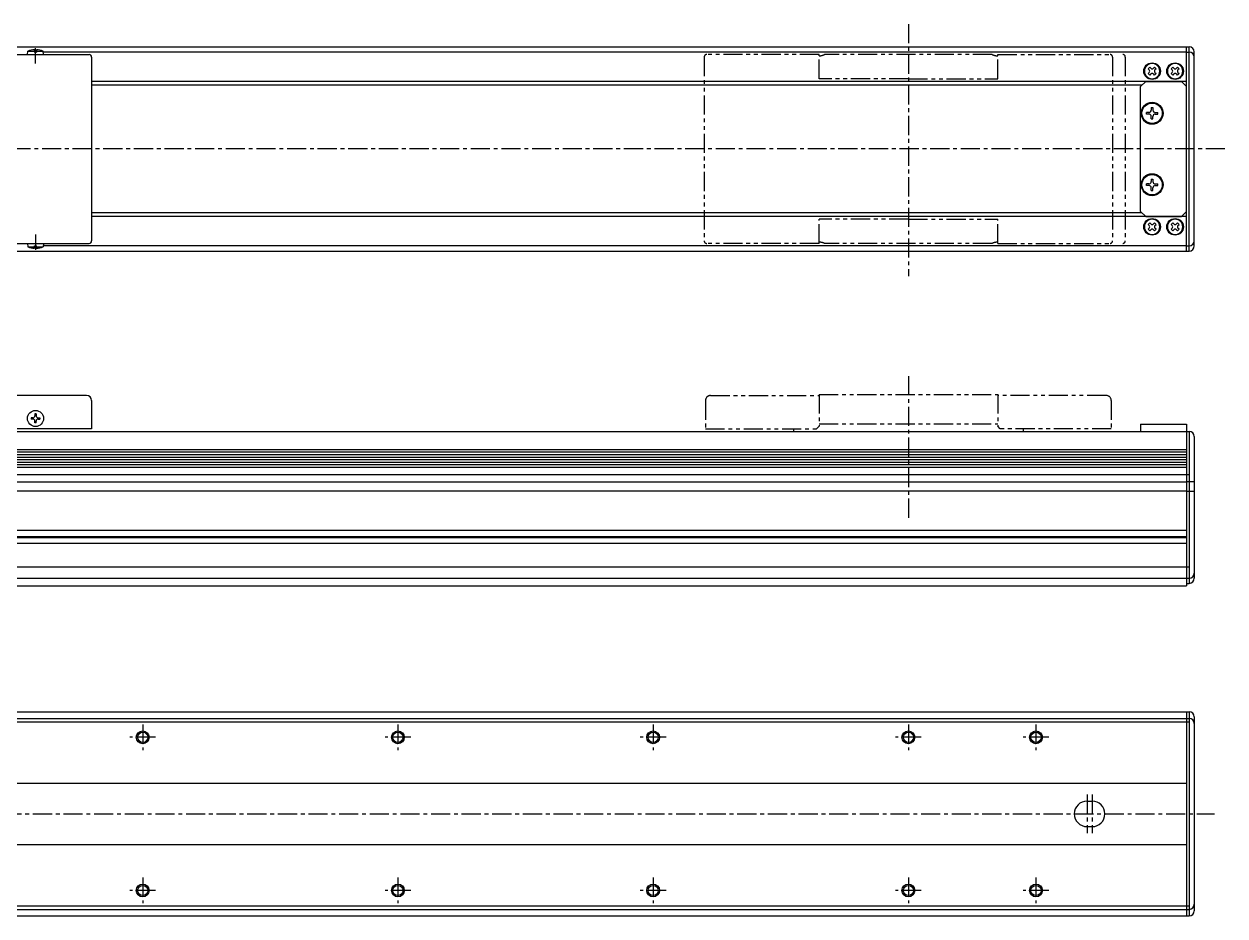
# Model space of a CAD drawing. Extents: x -644 to 299, y 156 to 558.
# Drawn here: x -171.3 to 299.3, y 208.3 to 557.7 of the extents above; entities that cross this region are included whole.
import ezdxf

# ---------------------------------------------------------------- set-up
doc = ezdxf.new("R2010")
doc.units = 0
for name, pattern in [('CENTER', [12, 7.5, -1.5, 1.5, -1.5]), ('CONTINOUS', [0]), ('PHANTOM', [15, 7.5, -1.5, 1.5, -1.5, 1.5, -1.5])]:
    doc.linetypes.add(name, pattern=pattern)
doc.layers.get('0').update_dxf_attribs({"linetype": 'CONTINUOUS'})
doc.layers.add('CENTER', color=1, linetype='CENTER')

msp = doc.modelspace()

# ---------------------------------------------------------------- linework, layer by layer
at = {"color": 7, "linetype": 'CONTINOUS'}
for p, q in [((-470.77, 548.73), (285.23, 548.73)), ((-169.92, 545.73), (-169.81, 547.03)), ((-169.81, 547.03), (-167.17, 547.03)), ((-167.17, 547.62), (-167.17, 546.63)), ((-167.17, 546.63), (-166.37, 546.63)), ((-166.37, 547.62), (-166.37, 546.63)), ((-166.37, 547.03), (-163.74, 547.03)), ((-163.62, 545.73), (-163.74, 547.03)), ((284.23, 546.66), (-163.62, 546.66)), ((284.23, 468.73), (284.23, 548.73)), ((284.23, 546.66), (285.23, 546.66)), ((285.23, 468.73), (285.23, 548.73)), ((287.23, 470.73), (287.23, 546.73)), ((-189.77, 545.73), (-145.77, 545.73)), ((-144.77, 544.73), (-144.77, 472.73)), ((269.19, 540.17), (269.79, 540.77)), ((269.6, 539.76), (269.19, 540.17)), ((269.19, 538.29), (269.6, 538.71)), ((269.79, 537.69), (269.19, 538.29)), ((269.79, 540.77), (270.2, 540.36)), ((270.2, 538.11), (269.79, 537.69)), ((271.25, 540.36), (271.66, 540.77)), ((271.66, 537.69), (271.25, 538.11)), ((271.66, 540.77), (272.27, 540.17)), ((272.27, 538.29), (271.66, 537.69)), ((272.27, 540.17), (271.85, 539.76)), ((271.85, 538.71), (272.27, 538.29)), ((278.19, 540.17), (278.79, 540.77)), ((278.6, 539.76), (278.19, 540.17)), ((278.19, 538.29), (278.6, 538.71)), ((278.79, 537.69), (278.19, 538.29)), ((278.79, 540.77), (279.2, 540.36)), ((279.2, 538.11), (278.79, 537.69)), ((280.25, 540.36), (280.66, 540.77)), ((280.66, 537.69), (280.25, 538.11)), ((280.66, 540.77), (281.27, 540.17)), ((281.27, 538.29), (280.66, 537.69)), ((281.27, 540.17), (280.85, 539.76)), ((280.85, 538.71), (281.27, 538.29)), ((284.23, 535.23), (-144.77, 535.23)), ((266.73, 533.73), (-144.77, 533.73)), ((266.23, 533.23), (268.23, 535.23)), ((266.23, 484.23), (266.23, 533.23)), ((268.23, 535.23), (282.23, 535.23)), ((284.23, 533.23), (282.23, 535.23)), ((284.23, 484.23), (284.23, 533.23)), ((268.53, 522.42), (268.53, 523.05)), ((269.47, 523.05), (268.53, 523.05)), ((269.47, 522.42), (268.53, 522.42)), ((270.41, 524.93), (270.41, 523.99)), ((270.41, 524.93), (271.04, 524.93)), ((271.04, 524.93), (271.04, 523.99)), ((271.98, 523.05), (272.93, 523.05)), ((271.98, 522.42), (272.93, 522.42)), ((272.93, 522.42), (272.93, 523.05)), ((270.41, 520.53), (270.41, 521.48)), ((270.41, 520.53), (271.04, 520.53)), ((271.04, 520.53), (271.04, 521.48)), ((268.53, 494.42), (268.53, 495.05)), ((269.47, 495.05), (268.53, 495.05)), ((269.47, 494.42), (268.53, 494.42)), ((270.41, 496.93), (270.41, 495.99)), ((270.41, 496.93), (271.04, 496.93)), ((271.04, 496.93), (271.04, 495.99)), ((271.98, 495.05), (272.93, 495.05)), ((271.98, 494.42), (272.93, 494.42)), ((272.93, 494.42), (272.93, 495.05)), ((270.41, 492.53), (270.41, 493.48)), ((270.41, 492.53), (271.04, 492.53)), ((271.04, 492.53), (271.04, 493.48)), ((266.73, 483.73), (-144.77, 483.73)), ((284.23, 482.23), (-144.77, 482.23)), ((268.23, 482.23), (266.23, 484.23)), ((268.23, 482.23), (282.23, 482.23)), ((282.23, 482.23), (284.23, 484.23)), ((269.79, 479.77), (269.19, 479.17)), ((269.19, 479.17), (269.6, 478.76)), ((269.6, 477.71), (269.19, 477.29)), ((269.19, 477.29), (269.79, 476.69)), ((270.2, 479.36), (269.79, 479.77)), ((269.79, 476.69), (270.2, 477.11)), ((271.66, 479.77), (271.25, 479.36)), ((271.25, 477.11), (271.66, 476.69)), ((272.27, 479.17), (271.66, 479.77)), ((271.66, 476.69), (272.27, 477.29)), ((271.85, 478.76), (272.27, 479.17)), ((272.27, 477.29), (271.85, 477.71)), ((278.79, 479.77), (278.19, 479.17)), ((278.19, 479.17), (278.6, 478.76)), ((278.6, 477.71), (278.19, 477.29)), ((278.19, 477.29), (278.79, 476.69)), ((279.2, 479.36), (278.79, 479.77)), ((278.79, 476.69), (279.2, 477.11)), ((280.66, 479.77), (280.25, 479.36)), ((280.25, 477.11), (280.66, 476.69)), ((281.27, 479.17), (280.66, 479.77)), ((280.66, 476.69), (281.27, 477.29)), ((280.85, 478.76), (281.27, 479.17)), ((281.27, 477.29), (280.85, 477.71)), ((-189.77, 471.73), (-145.77, 471.73)), ((-169.92, 471.73), (-169.81, 470.43)), ((-167.17, 470.83), (-166.37, 470.83)), ((-167.17, 469.84), (-167.17, 470.83)), ((-166.37, 469.84), (-166.37, 470.83)), ((-163.62, 471.73), (-163.74, 470.43)), ((284.23, 470.8), (-163.62, 470.8)), ((284.23, 470.8), (285.23, 470.8)), ((-470.77, 468.73), (285.23, 468.73)), ((-169.81, 470.43), (-167.17, 470.43)), ((-166.37, 470.43), (-163.74, 470.43)), ((-146.77, 412.16), (-189.77, 412.16)), ((-144.77, 410.16), (-144.77, 399.16)), ((-167.02, 404.91), (-167.02, 404.16)), ((-166.52, 404.91), (-167.02, 404.91)), ((-166.52, 404.91), (-166.52, 404.16)), ((-167.77, 403.41), (-168.52, 403.41)), ((-168.52, 403.41), (-168.52, 402.91)), ((-167.77, 402.91), (-168.52, 402.91)), ((-167.02, 401.41), (-167.02, 402.16)), ((-166.52, 401.41), (-167.02, 401.41)), ((-166.52, 401.41), (-166.52, 402.16)), ((-165.78, 403.41), (-165.02, 403.41)), ((-165.78, 402.91), (-165.02, 402.91)), ((-165.02, 403.41), (-165.02, 402.91)), ((266.23, 400.96), (284.23, 400.96)), ((266.23, 400.96), (266.23, 398.06)), ((284.23, 400.96), (284.23, 398.06)), ((-470.77, 398.06), (285.23, 398.06)), ((-144.77, 399.16), (-188.77, 399.16)), ((284.23, 398.06), (284.23, 337.56)), ((285.23, 398.06), (285.23, 338.56)), ((287.23, 396.06), (287.23, 340.56)), ((-469.77, 391.04), (284.23, 391.04)), ((-469.77, 390.05), (284.23, 390.05)), ((-469.77, 389.06), (284.23, 389.06)), ((-469.77, 388.06), (284.23, 388.06)), ((-469.77, 387.07), (284.23, 387.07)), ((-469.77, 386.08), (284.23, 386.08)), ((-470.77, 381.18), (285.23, 381.18)), ((-469.77, 385.09), (284.23, 385.09)), ((-469.77, 384.09), (284.23, 384.09)), ((-469.77, 378.31), (284.23, 378.31)), ((284.23, 378.46), (287.23, 378.46)), ((-469.77, 374.81), (284.23, 374.81)), ((284.23, 374.66), (287.23, 374.66)), ((-472.77, 359.4), (284.23, 359.4)), ((-472.77, 354.33), (284.23, 354.33)), ((-469.77, 356.86), (284.23, 356.86)), ((-469.77, 356.56), (284.23, 356.56)), ((-470.77, 345.06), (285.23, 345.06)), ((-470.77, 340.56), (285.23, 340.56)), ((-469.77, 337.56), (284.23, 337.56)), ((284.23, 338.56), (285.23, 338.56)), ((-470.77, 288.25), (285.23, 288.25)), ((284.23, 288.25), (284.23, 208.25)), ((285.23, 288.25), (285.23, 208.25)), ((-470.77, 285.65), (285.23, 285.65)), ((-470.77, 284.25), (285.23, 284.25)), ((287.23, 286.25), (287.23, 210.25)), ((-469.77, 260.25), (284.23, 260.25)), ((245.23, 253.25), (247.23, 253.25)), ((245.23, 243.25), (247.23, 243.25)), ((-469.77, 236.25), (284.23, 236.25)), ((-470.77, 212.25), (285.23, 212.25)), ((-470.77, 210.85), (285.23, 210.85)), ((-470.77, 208.25), (285.23, 208.25))]:
    msp.add_line(p, q, dxfattribs=at)
at = {"color": 3, "linetype": 'PHANTOM'}
for p, q in [((95.23, 544.73), (95.23, 472.73)), ((140.23, 545.73), (96.23, 545.73)), ((140.23, 536.23), (140.23, 545.73)), ((208.05, 545.73), (142.41, 545.73)), ((210.23, 545.73), (254.23, 545.73)), ((210.23, 536.23), (210.23, 545.73)), ((255.23, 544.73), (255.23, 472.73)), ((260.23, 544.73), (260.23, 472.73)), ((175.23, 536.23), (140.23, 536.23)), ((175.23, 536.23), (210.23, 536.23)), ((175.23, 481.23), (140.23, 481.23)), ((140.23, 471.73), (140.23, 481.23)), ((175.23, 481.23), (210.23, 481.23)), ((210.23, 471.73), (210.23, 481.23)), ((140.23, 471.73), (96.23, 471.73)), ((208.05, 471.73), (142.41, 471.73)), ((210.23, 471.73), (254.23, 471.73)), ((95.73, 410.16), (95.73, 399.16)), ((97.73, 412.16), (140.23, 412.16)), ((140.23, 412.56), (210.23, 412.56)), ((140.23, 412.56), (140.23, 400.16)), ((210.23, 412.56), (210.23, 400.16)), ((252.73, 412.16), (210.23, 412.16)), ((254.73, 410.16), (254.73, 399.16)), ((139.23, 399.16), (140.23, 400.16)), ((140.23, 401.09), (210.23, 401.09)), ((211.23, 399.16), (210.23, 400.16)), ((95.73, 399.16), (139.23, 399.16)), ((130.23, 399.16), (130.23, 398.06)), ((254.73, 399.16), (211.23, 399.16)), ((220.23, 399.16), (220.23, 398.06))]:
    msp.add_line(p, q, dxfattribs=at)
at = {"color": 7, "linetype": 'CONTINOUS'}
for centre, radius in [((270.73, 539.23), 3.25), ((279.73, 539.23), 3.25), ((270.73, 522.73), 4.3), ((270.73, 522.73), 4), ((270.73, 494.73), 4.3), ((270.73, 494.73), 4), ((270.73, 478.23), 3.25), ((279.73, 478.23), 3.25), ((-166.77, 403.16), 3.15), ((-124.77, 278.25), 2.5), ((-124.77, 278.25), 2), ((-24.77, 278.25), 2.5), ((-24.77, 278.25), 2), ((75.23, 278.25), 2.5), ((75.23, 278.25), 2), ((175.23, 278.25), 2.5), ((175.23, 278.25), 2), ((225.23, 278.25), 2.5), ((225.23, 278.25), 2), ((-124.77, 218.25), 2.5), ((-124.77, 218.25), 2), ((-24.77, 218.25), 2.5), ((-24.77, 218.25), 2), ((75.23, 218.25), 2.5), ((75.23, 218.25), 2), ((175.23, 218.25), 2.5), ((175.23, 218.25), 2), ((225.23, 218.25), 2.5), ((225.23, 218.25), 2)]:
    msp.add_circle(centre, radius, dxfattribs=at)
for centre, radius, start, end in [((-166.77, 539.65), 7.98, 92.8723, 112.3565), ((-166.77, 539.65), 7.98, 67.6435, 87.1277), ((285.23, 546.73), 2, 0, 90), ((285.23, 544.66), 2, 0, 90), ((-145.77, 544.73), 1, 0, 90), ((270.73, 539.23), 3, 0.0003, 0), ((279.73, 539.23), 3, 0.0003, 0), ((269.08, 539.23), 0.742, 315, 44.9999), ((270.73, 540.88), 0.742, 225, 315), ((270.73, 537.58), 0.742, 45, 134.9999), ((272.38, 539.23), 0.742, 135, 224.9999), ((278.08, 539.23), 0.742, 315, 44.9999), ((279.73, 540.88), 0.742, 225, 315), ((279.73, 537.58), 0.742, 45, 134.9999), ((281.38, 539.23), 0.742, 135, 224.9999), ((269.47, 523.99), 0.94, 270, 0), ((269.47, 521.48), 0.94, 0, 90.0001), ((271.98, 523.99), 0.94, 180, 270), ((271.98, 521.48), 0.94, 90, 180), ((269.47, 495.99), 0.94, 270, 0), ((269.47, 493.48), 0.94, 0, 90.0001), ((271.98, 495.99), 0.94, 180, 270), ((271.98, 493.48), 0.94, 90, 180), ((270.73, 478.23), 3, 0, 359.9997), ((279.73, 478.23), 3, 0, 359.9997), ((269.08, 478.23), 0.742, 315.0001, 45), ((270.73, 479.88), 0.742, 225.0001, 315), ((270.73, 476.58), 0.742, 45, 135), ((272.38, 478.23), 0.742, 135.0001, 225), ((278.08, 478.23), 0.742, 315.0001, 45), ((279.73, 479.88), 0.742, 225.0001, 315), ((279.73, 476.58), 0.742, 45, 135), ((281.38, 478.23), 0.742, 135.0001, 225), ((-145.77, 472.73), 1, 270, 0), ((285.23, 472.8), 2, 270, 0), ((285.23, 470.73), 2, 270, 0), ((-166.77, 477.81), 7.98, 247.6435, 267.1277), ((-166.77, 477.81), 7.98, 272.8723, 292.3565), ((-146.77, 410.16), 2, 0, 90), ((-167.77, 404.16), 0.748, 270, 0), ((-167.77, 402.16), 0.748, 360, 90), ((-165.78, 404.16), 0.748, 180, 270), ((-165.78, 402.16), 0.748, 89.9999, 180), ((285.23, 396.06), 2, 0, 90), ((285.23, 342.56), 2, 270, 0), ((285.23, 340.56), 2, 270, 0), ((285.23, 286.25), 2, 0, 90), ((285.23, 283.65), 2, 0, 90), ((245.23, 248.25), 5, 90, 270), ((247.23, 248.25), 5, 270, 90), ((285.23, 212.85), 2, 270, 0), ((285.23, 210.25), 2, 270, 0)]:
    msp.add_arc(centre, radius, start, end, dxfattribs=at)
at = {"color": 3, "linetype": 'PHANTOM'}
for centre, radius, start, end in [((96.23, 544.73), 1, 90, 180), ((140.23, 550.23), 5, 270, 295.8419), ((210.23, 550.23), 5, 244.1581, 270), ((254.23, 544.73), 1, 0, 90), ((259.23, 544.73), 1, 0, 90), ((96.23, 472.73), 1, 180, 270), ((140.23, 467.23), 5, 64.1581, 90), ((210.23, 467.23), 5, 90, 115.8419), ((254.23, 472.73), 1, 270, 0), ((259.23, 472.73), 1, 270, 0), ((97.73, 410.16), 2, 90, 180), ((252.73, 410.16), 2, 0, 90)]:
    msp.add_arc(centre, radius, start, end, dxfattribs=at)
at = {"layer": 'CENTER', "color": 1, "linetype": 'CENTER'}
for p, q in [((175.23, 557.68), (175.23, 458.91)), ((-166.77, 542.23), (-166.77, 548.23)), ((299.28, 508.73), (-509.96, 508.73)), ((-166.77, 475.23), (-166.77, 469.23)), ((175.23, 419.76), (175.23, 363.18)), ((-124.77, 283.29), (-124.77, 273.21)), ((-24.77, 283.29), (-24.77, 273.21)), ((75.23, 283.29), (75.23, 273.21)), ((175.23, 283.29), (175.23, 273.21)), ((225.23, 283.29), (225.23, 273.21)), ((-119.73, 278.25), (-129.81, 278.25)), ((-19.73, 278.25), (-29.81, 278.25)), ((80.27, 278.25), (70.19, 278.25)), ((180.27, 278.25), (170.19, 278.25)), ((230.27, 278.25), (220.19, 278.25)), ((245.23, 255.79), (245.23, 240.71)), ((247.23, 255.79), (247.23, 240.71)), ((-515.8, 248.25), (295.16, 248.25)), ((-124.77, 223.29), (-124.77, 213.21)), ((-24.77, 223.29), (-24.77, 213.21)), ((75.23, 223.29), (75.23, 213.21)), ((175.23, 223.29), (175.23, 213.21)), ((225.23, 223.29), (225.23, 213.21)), ((-119.73, 218.25), (-129.81, 218.25)), ((-19.73, 218.25), (-29.81, 218.25)), ((80.27, 218.25), (70.19, 218.25)), ((180.27, 218.25), (170.19, 218.25)), ((230.27, 218.25), (220.19, 218.25))]:
    msp.add_line(p, q, dxfattribs=at)

doc.saveas('drawing.dxf')
